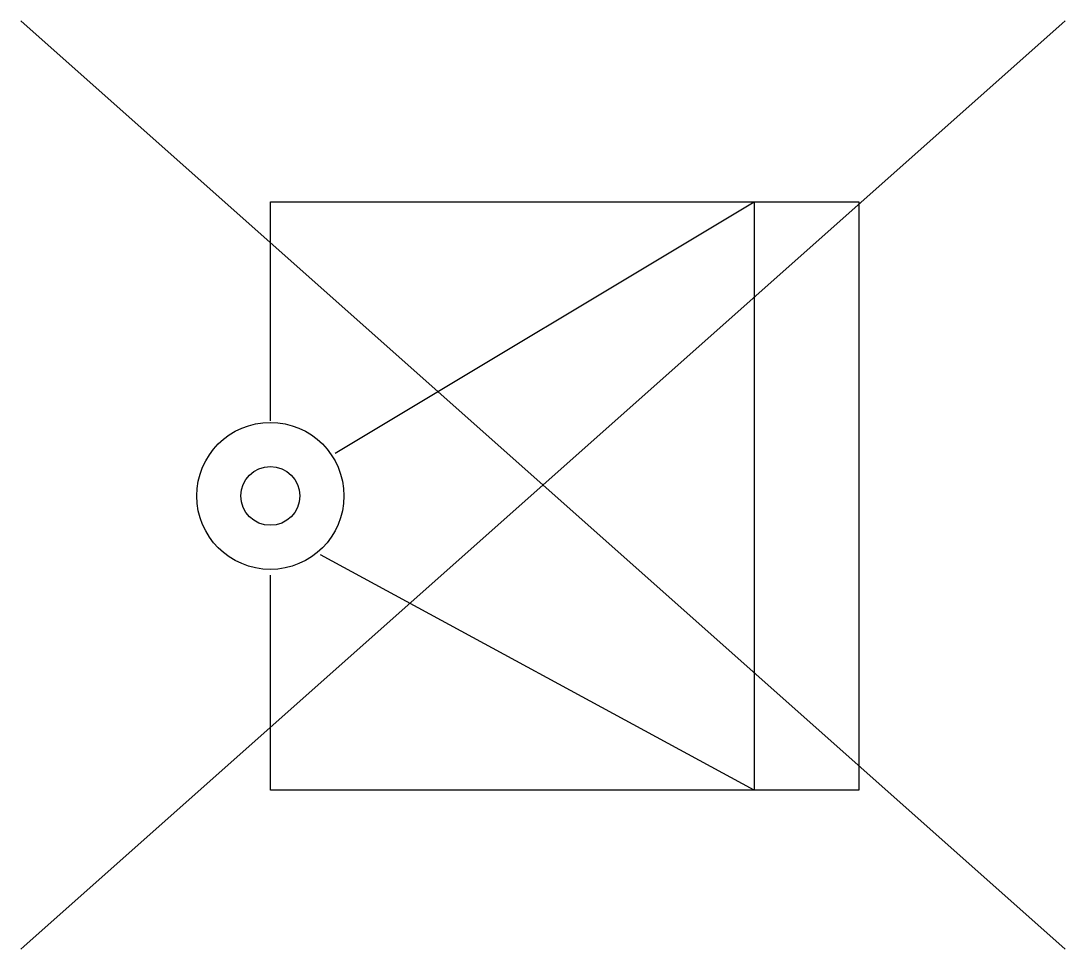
# Model space of a CAD drawing. Extents: x -3.2 to 3.18, y -2.77 to 2.91.
import ezdxf

# ---------------------------------------------------------------- set-up
doc = ezdxf.new("R2010")
doc.units = 0

msp = doc.modelspace()

# ---------------------------------------------------------------- linework, layer by layer
for points in [[(-3.2048, 2.9074), (3.1843, -2.7738)], [(3.1843, 2.9074), (-3.2048, -2.7738)]]:
    msp.add_lwpolyline(points)
at = {"flags": 128}
for points in [[(-1.6785, 0.459), (-1.6785, 1.8), (1.9215, 1.8), (1.9215, -1.8), (-1.6785, -1.8), (-1.6785, -0.486)], [(-1.2825, 0.261), (1.2825, 1.8), (1.2825, -1.8), (-1.3725, -0.36)]]:
    msp.add_lwpolyline(points, dxfattribs=at)
for radius in [0.45, 0.18]:
    msp.add_circle((-1.6785, 0), radius)

doc.saveas('drawing.dxf')
